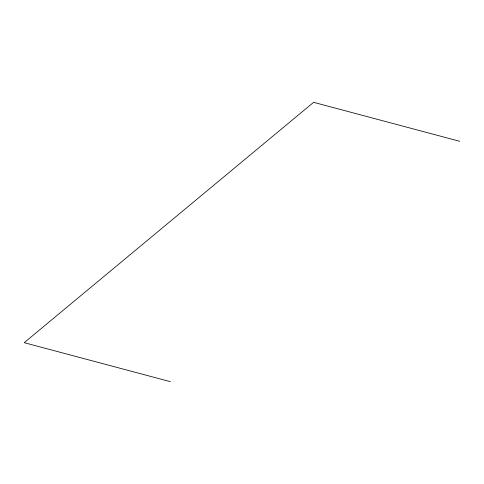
<?xml version="1.0" encoding="UTF-8"?>
<svg xmlns="http://www.w3.org/2000/svg" width="484" height="484" viewBox="0 0 484 484"><rect width="100%" height="100%" fill="white"/><g stroke="black" fill="none" stroke-linecap="round" stroke-linejoin="round"><path stroke-width="0.73" d="M459.8 141.316L313.602 102.33L24.2 342.684L170.398 381.67"/></g></svg>
